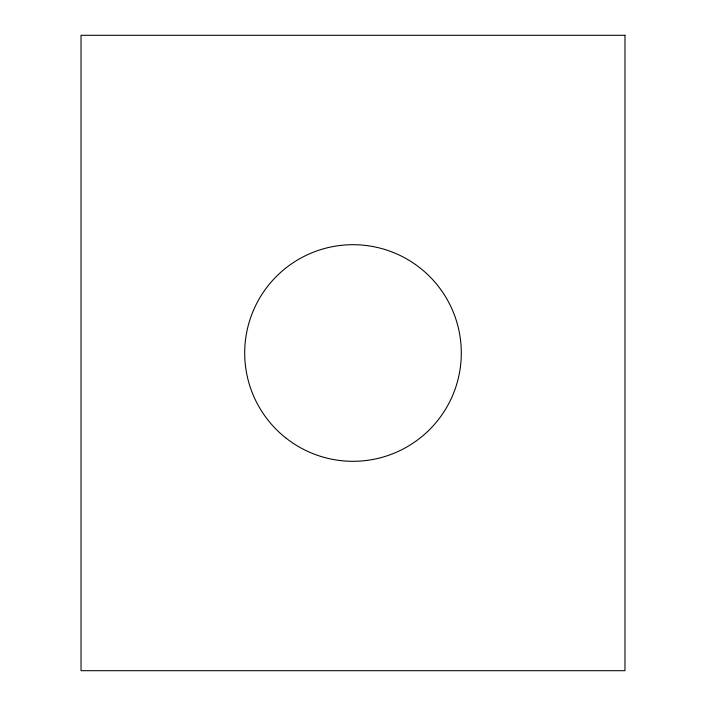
<?xml version="1.0" encoding="UTF-8"?>
<svg xmlns="http://www.w3.org/2000/svg" width="706" height="706" viewBox="0 0 706 706"><rect width="100%" height="100%" fill="white"/><g stroke="black" fill="none" stroke-linecap="round" stroke-linejoin="round"><path stroke-width="1.06" d="M624.969 35.3L81.031 35.3L81.031 670.7L624.969 670.7L624.969 35.3M286.204 438.258A108.309 108.309 0 0 0 460.233 368.214A108.309 108.309 0 0 0 312.564 252.527A108.309 108.309 0 0 0 286.204 438.258"/></g></svg>
